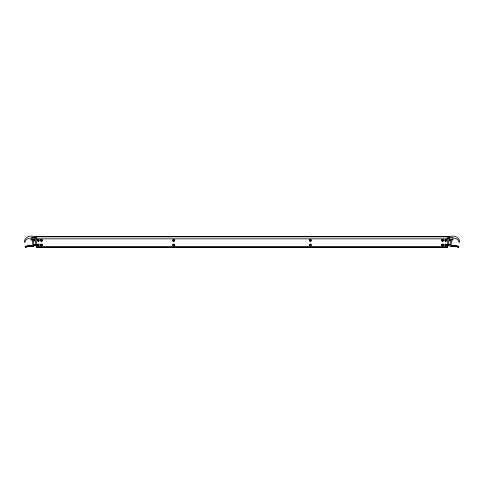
<?xml version="1.0" encoding="UTF-8"?>
<svg xmlns="http://www.w3.org/2000/svg" width="484" height="484" viewBox="0 0 484 484"><rect width="100%" height="100%" fill="white"/><g stroke="black" fill="none" stroke-linecap="round" stroke-linejoin="round"><path stroke-width="0.73" d="M35.405 237.59L35.314 236.773C34.479 236.38 34.552 238.074 34.068 236.676C30.02 234.637 23.94 237.602 24.381 242.236L24.98 242.242C25.386 239.955 27.485 238.019 29.917 238.733A3.57 3.57 0 0 1 32.083 240.608L32.628 241.782L33.444 241.782L33.444 244.722L35.405 244.722M35.405 244.801L36.373 244.91L36.663 244.529L36.451 244.874L35.12 244.65M35.314 237.208L35.405 245.418L35.683 245.902L37.322 245.975M34.66 245.085L34.164 245.945L33.269 246.271L27.848 246.404L25.271 247.409L25.101 246.979L27.63 245.624L33.045 245.539M173.248 239.695L172.849 240.385L173.248 241.08L174.052 241.074L174.452 240.385L174.052 239.695L173.248 239.695M173.248 244.305L172.849 245.001L173.248 245.691L174.052 245.691L174.452 244.995L174.052 244.305L173.248 244.305M309.96 239.695L309.554 240.385L309.96 241.08L310.758 241.074L311.158 240.385L310.758 239.695L309.96 239.695M309.96 244.305L309.554 245.001L309.96 245.691L310.758 245.691L311.158 244.995L310.758 244.305L309.96 244.305M448.595 237.59L448.686 236.773C449.521 236.38 449.448 238.074 449.932 236.676C453.98 234.637 460.06 237.602 459.619 242.236L459.02 242.242C458.614 239.955 456.515 238.019 454.083 238.733A3.57 3.57 0 0 0 451.917 240.608L451.372 241.782L450.556 241.782L450.556 244.722L448.595 244.722M34.424 245.6L33.251 246.277L27.8 246.362L25.755 247.366L25.471 246.677L27.673 245.666M29.034 245.63L33.124 245.533M34.648 238.497L34.007 238.497M36.663 236.821L447.337 236.821M36.663 238.848L447.337 238.848M32.791 239.338L34.612 239.338M449.388 239.338L451.209 239.338M33.166 244.65L33.959 244.65M448.88 244.65L447.549 244.874L447.337 244.511L447.627 244.91L448.595 244.801M450.041 244.65L450.834 244.65M446.678 245.975L448.317 245.902L448.595 245.418L448.686 237.208M36.663 246.604L447.337 246.604M36.663 247.306L447.337 247.306M449.696 238.497L449.993 238.497M450.955 245.539L456.37 245.624L458.899 246.979L458.729 247.409L456.152 246.404L450.731 246.271L449.836 245.945L449.34 245.085M450.749 246.277L456.2 246.362L457.525 246.973M450.876 245.533C452.371 245.557 458.324 245.273 458.124 246.913L458.245 247.366L457.967 247.185M451.56 242.43L451.56 244.214M449.89 239.338L449.89 241.328M449.315 236.773L449.539 237.511L449.479 236.458L34.521 236.458L34.461 237.511L34.685 236.773M447.337 236.47L447.337 247.584L36.663 247.584L36.663 236.47M445.105 236.47L445.105 236.821M38.895 236.47L38.895 236.821M34.11 239.338L34.11 241.328M32.44 242.43L32.44 244.214M32.888 237.88L32.864 238.443L32.888 237.88M453 237.759L450.792 240.705L449.654 240.772L449.575 238.533L450.314 237.602L453 237.759M34.424 240.524L34.134 240.923L33.208 240.705L31.085 238.146L31.145 237.535L33.686 237.602L34.424 238.533L34.424 240.524M37.873 239.683L37.474 240.379L37.873 241.074L38.672 241.068L39.071 240.379L38.672 239.683L37.873 239.689M37.873 244.299L37.474 244.995L37.873 245.684L38.672 245.684L39.071 244.989L38.672 244.299L37.873 244.299M41.019 239.683L40.62 240.379L41.019 241.074L41.818 241.068L42.217 240.379L41.818 239.683L41.019 239.689M41.019 244.299L40.62 244.995L41.019 245.684L41.818 245.684L42.217 244.989L41.818 244.299L41.019 244.299M442.188 239.683L441.789 240.379L442.188 241.074L442.987 241.068L443.386 240.379L442.987 239.683L442.188 239.689M442.188 244.299L441.789 244.995L442.188 245.684L442.987 245.684L443.386 244.989L442.987 244.299L442.188 244.299M445.334 239.683L444.935 240.379L445.334 241.074L446.133 241.068L446.532 240.379L446.133 239.683L445.334 239.689M445.334 244.299L444.935 244.995L445.334 245.684L446.133 245.684L446.532 244.989L446.133 244.299L445.334 244.299M37.704 239.604L37.353 240.687L38.266 241.353L38.835 241.165L39.186 240.088L38.835 239.604L37.704 239.604M40.844 239.604L40.499 240.687L41.412 241.353L41.981 241.165L42.332 240.088L41.981 239.604L40.844 239.604M37.704 244.22L37.353 245.297L38.266 245.963L38.835 245.781L39.186 244.698L38.835 244.22L37.704 244.22M40.844 244.22L40.499 245.297L41.412 245.963L41.981 245.781L42.332 244.698L41.981 244.22L40.844 244.22M173.078 239.61L172.727 240.693L173.647 241.359L174.216 241.171L174.567 240.094L174.216 239.61L173.078 239.61M173.078 244.226L172.727 245.303L173.647 245.969L174.216 245.787L174.567 244.71L174.216 244.226L173.078 244.226M309.784 239.61L309.433 240.693L310.353 241.359L310.922 241.171L311.272 240.094L310.922 239.61L309.784 239.61M309.784 244.226L309.433 245.303L310.353 245.969L310.922 245.787L311.272 244.71L310.922 244.226L309.784 244.226M442.019 239.604L441.668 240.687L442.588 241.353L443.15 241.165L443.501 240.088L443.15 239.604L442.019 239.604M445.165 239.604L444.814 240.687L445.734 241.353L446.296 241.165L446.647 240.088L446.296 239.604L445.165 239.604M442.019 244.22L441.668 245.297L442.588 245.963L443.15 245.781L443.501 244.698L443.15 244.22L442.019 244.22M445.165 244.22L444.814 245.297L445.734 245.963L446.296 245.781L446.647 244.698L446.296 244.22L445.165 244.22"/></g></svg>
